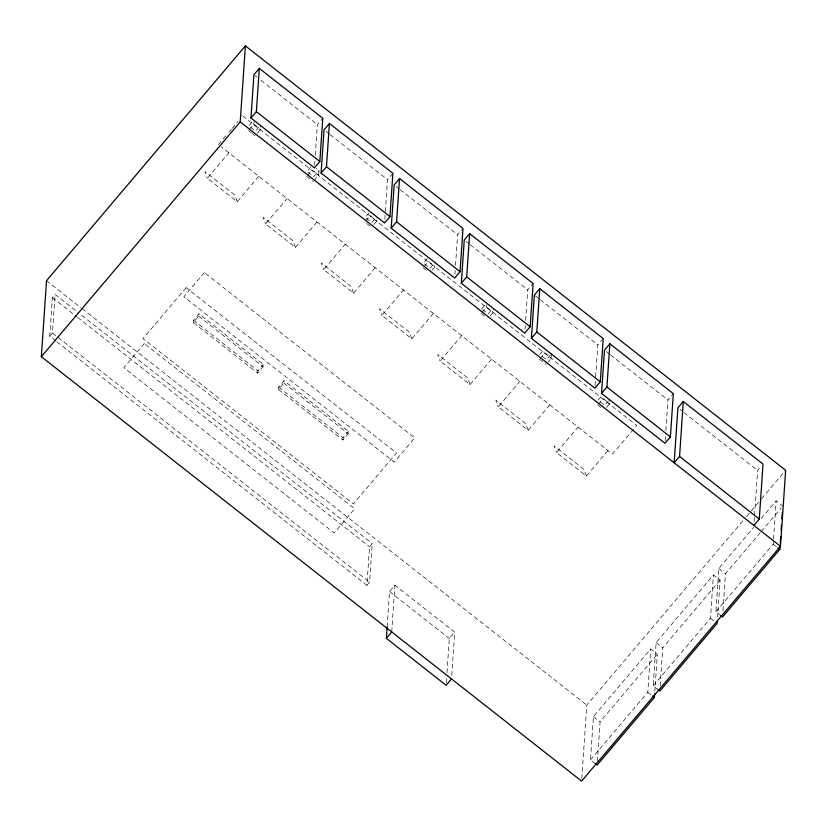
<?xml version="1.0" encoding="UTF-8"?>
<svg xmlns="http://www.w3.org/2000/svg" width="827" height="827" viewBox="0 0 827 827"><rect width="100%" height="100%" fill="white"/><g stroke="black" fill="none" stroke-linecap="round" stroke-linejoin="round"><path stroke-width="0.62" stroke-dasharray="4.13 3.1" d="M55.812 340.962L49.744 336.196L52.38 297.606L55.078 294.422L78.379 312.73M49.744 336.196L52.442 333.012L55.078 294.422M193.332 322.54L193.487 320.194L198.883 313.836L263.244 364.397L263.079 366.733L257.693 373.101L193.332 322.54L198.718 316.172L198.883 313.836M249.227 129.663L253.848 124.215L254.013 121.869M257.414 133.064L260.495 129.436L260.732 125.921M257.693 373.101L257.848 370.765L263.244 364.397M278.503 389.455L278.668 387.108L284.054 380.751L348.415 431.312L348.26 433.648L342.874 440.016L278.503 389.455L283.899 383.087L284.054 380.751M314.611 165.338L314.963 160.242M315.314 155.156L317.392 124.608L322.778 118.251M314.074 180.606L318.695 175.148L319.005 170.476L316.162 168.232M342.874 440.016L343.029 437.679L348.415 431.312M373.804 224.51L376.885 220.871L377.122 217.356M384.813 219.145L385.248 212.777M385.33 211.505L387.501 179.686L392.122 174.239M56.825 341.758L366.909 585.351L369.535 546.761L372.233 543.577L79.392 313.526M366.909 585.351L369.597 582.167L372.233 543.577M387.119 626.949L389.527 591.543L394.913 585.185L454.716 632.159L451.521 678.936M391.729 631.962L394.913 585.185M432.004 270.222L435.085 266.583L435.405 261.911M454.922 274.223L455.181 270.398M455.532 265.312L457.61 234.765L462.231 229.317M446.311 682.771L446.652 677.716M446.993 672.661L449.319 638.527L454.716 632.159M482.017 312.544L486.638 307.086L486.793 304.75M490.194 315.945L493.274 312.306L493.523 308.802M525.031 329.301L525.29 325.476M525.641 320.39L527.719 289.843L533.115 283.485M547.629 362.567L551.475 358.029L551.795 353.346M595.058 385.651L595.574 378.011M595.667 376.74L597.838 344.921L603.224 338.563M581.784 778.548L586.788 705.111L743.215 520.4M606.594 407.38L609.675 403.741L609.913 400.237M595.233 763.61L590.488 759.889L593.435 716.616L650.746 648.947L657.382 654.167L654.87 691.072M597.394 761.285L600.082 721.837L657.382 654.167M590.488 759.889L647.789 692.22L650.746 648.947M665.166 440.729L665.518 435.633M665.859 430.547L667.947 399.999L673.333 393.642M657.93 689.584L653.185 685.852L656.131 642.589L713.432 574.92L720.079 580.14L717.567 617.045M660.173 685.986L662.778 647.81L720.079 580.14M653.185 685.852L710.486 618.193L713.432 574.92M720.617 615.557L715.872 611.825L718.828 568.552L753.707 527.368M722.953 610.677L725.465 573.773L760.354 532.588M754.152 521.599L754.503 516.482M754.586 515.2L757.635 470.47L760.716 466.831M715.872 611.825L773.183 544.166L773.441 540.341M773.524 539.07L776.129 500.893L782.776 506.114M218.411 144.57L225.688 135.979M228.914 132.165L231.343 129.291M232.149 128.34L237.814 121.662M251.863 122.262L248.782 125.9L255.419 131.121L259.275 126.572M258.789 176.265L237.225 201.726L207.329 178.239L228.883 152.778M310.828 167.075L306.972 171.613L313.619 176.833L319.005 170.476M316.979 221.987L295.425 247.438L265.519 223.952L287.083 198.49M307.427 175.386L312.048 169.928L318.695 175.148M369.018 212.787L365.172 217.336L371.819 222.556L375.665 218.008M375.179 267.7L353.615 293.161L323.719 269.674L345.283 244.213M365.627 221.109L370.238 215.651L376.885 220.871M427.218 258.51L423.372 263.058L429.058 267.524M433.369 313.423L411.815 338.874L381.919 315.387L403.473 289.936M423.817 266.821L428.438 261.363L435.085 266.583M430.009 268.279L433.09 264.64M481.562 308.771L485.418 304.222M491.569 359.135L470.005 384.596L440.109 361.11L461.673 335.648M488.209 313.991L491.29 310.352M539.762 354.494L543.608 349.945M549.769 404.858L528.205 430.319L498.309 406.832L519.873 381.371M540.207 358.256L544.828 352.809L551.475 358.029M550.255 355.165L546.409 359.714L541.654 355.982M597.952 400.206L601.808 395.668M607.959 450.581L586.405 476.032L556.499 452.545L578.063 427.083M598.407 403.979L603.028 398.521L609.675 403.741M608.455 400.888L604.599 405.426L599.854 401.705M746.543 516.472L760.685 499.766M761.522 498.784L785.65 470.294M761.181 518.539L776.129 500.893M761.181 531.606L781.112 508.078M254.933 75.546L256.949 77.128M260.981 80.291L317.392 124.608M326.055 131.41L329.074 133.788M330.076 134.584L387.501 179.686M396.164 186.488L399.183 188.866M400.196 189.662L457.61 234.765M466.273 241.567L469.291 243.944M470.305 244.74L527.719 289.843M535.379 295.859L539.4 299.023M540.413 299.819L597.838 344.921M606.491 351.723L609.52 354.101M610.522 354.897L667.947 399.999M679.928 409.417L682.957 411.794M683.97 412.59L757.635 470.47M253.848 124.215L260.495 129.436M486.638 307.086L493.274 312.306M242.662 115.935L636.749 425.523L612.497 454.157L221.45 146.968M482.513 309.515L486.307 312.503M248.462 130.573L251.305 132.816M252.256 133.56L255.109 135.793M306.652 176.296L313.299 181.516M366.754 223.507L371.499 227.229M423.052 267.731L427.797 271.463M481.242 313.454L486.938 317.93M539.442 359.166L546.089 364.387M597.642 404.889L601.436 407.866M773.183 544.166L777.928 547.887M718.828 568.552L725.465 573.773M710.486 618.193L716.182 622.669M656.131 642.589L662.778 647.81M198.718 316.172L263.079 366.733M283.899 383.087L348.26 433.648M193.487 320.194L257.848 370.765M278.668 387.108L343.029 437.679M647.789 692.22L652.534 695.952M46.529 280.694L81.056 307.82M82.08 308.616L586.788 705.111M593.435 716.616L600.082 721.837M52.38 297.606L76.653 316.679M77.666 317.465L369.535 546.761M389.527 591.543L449.319 638.527M52.442 333.012L369.597 582.167M586.405 476.032L583.945 469.343L554.049 445.846L556.499 452.545M528.205 430.319L525.755 423.62L495.849 400.134L498.309 406.832M470.005 384.596L467.555 377.898L437.659 354.411L440.109 361.11M411.815 338.874L409.355 332.185L379.459 308.698L381.919 315.387M353.615 293.161L351.165 286.462L321.269 262.976L323.719 269.674M295.425 247.438L292.965 240.75L263.069 217.253L265.519 223.952M237.225 201.726L234.765 195.027L204.869 171.54L207.329 178.239M186.116 287.662L142.999 338.584L353.387 503.87L396.515 452.948L186.116 287.662M144.301 343.494L123.823 367.684L334.211 532.97L354.7 508.781L144.301 343.494M204.341 272.6L183.852 296.79L394.252 462.076L414.73 437.886L204.341 272.6"/><path stroke-width="1.24" d="M41.35 356.706L46.529 280.694L245.392 45.878L785.65 470.294L780.471 546.306L581.608 781.122L41.35 356.706L240.212 121.889L245.392 45.878M250.974 118.023L253.93 74.75L259.316 68.393L322.778 118.251L319.832 161.513L314.446 167.881L250.974 118.023L256.37 111.655L259.316 68.393M321.083 173.101L324.039 129.829L329.425 123.471L392.897 173.329L389.941 216.591L384.555 222.959L321.083 173.101L326.479 166.734L329.425 123.471M391.192 228.18L394.148 184.907L399.534 178.549L463.006 228.407L460.05 271.669L454.664 278.037L391.192 228.18L396.588 221.812L399.534 178.549M451.521 678.936L446.135 685.304L386.333 638.32L387.119 626.949M461.311 283.258L464.257 239.985L469.643 233.627L533.115 283.485L530.159 326.748L524.773 333.116L461.311 283.258L466.697 276.89L469.643 233.627M531.42 338.336L534.366 295.063L539.762 288.706L603.224 338.563L600.278 381.826L594.882 388.194L531.42 338.336L536.806 331.968L539.762 288.706M601.529 393.414L604.475 350.141L609.871 343.784L673.333 393.642L670.387 436.904L664.991 443.272L601.529 393.414L606.915 387.046L609.871 343.784M595.233 763.61L597.135 765.099L654.436 697.44L654.695 693.626M683.298 401.467L677.913 407.835L674.16 462.8L679.556 456.432L683.298 401.467L763.032 464.102L759.279 519.067L753.893 525.434M717.298 620.86L717.133 623.413L659.822 691.072L657.93 689.584M720.617 615.557L722.519 617.045L779.82 549.376L779.995 546.833M780.254 543.019L780.688 536.651M781.122 530.293L781.474 525.197M781.908 518.839L782.342 512.471M386.333 638.32L391.729 631.962M256.37 111.655L319.832 161.513M326.479 166.734L389.941 216.591M396.588 221.812L460.05 271.669M466.697 276.89L530.159 326.748M536.806 331.968L600.278 381.826M606.915 387.046L670.387 436.904M679.556 456.432L759.279 519.067M240.212 121.889L780.471 546.306M777.928 547.887L779.82 549.376M652.534 695.952L654.436 697.44"/></g></svg>
